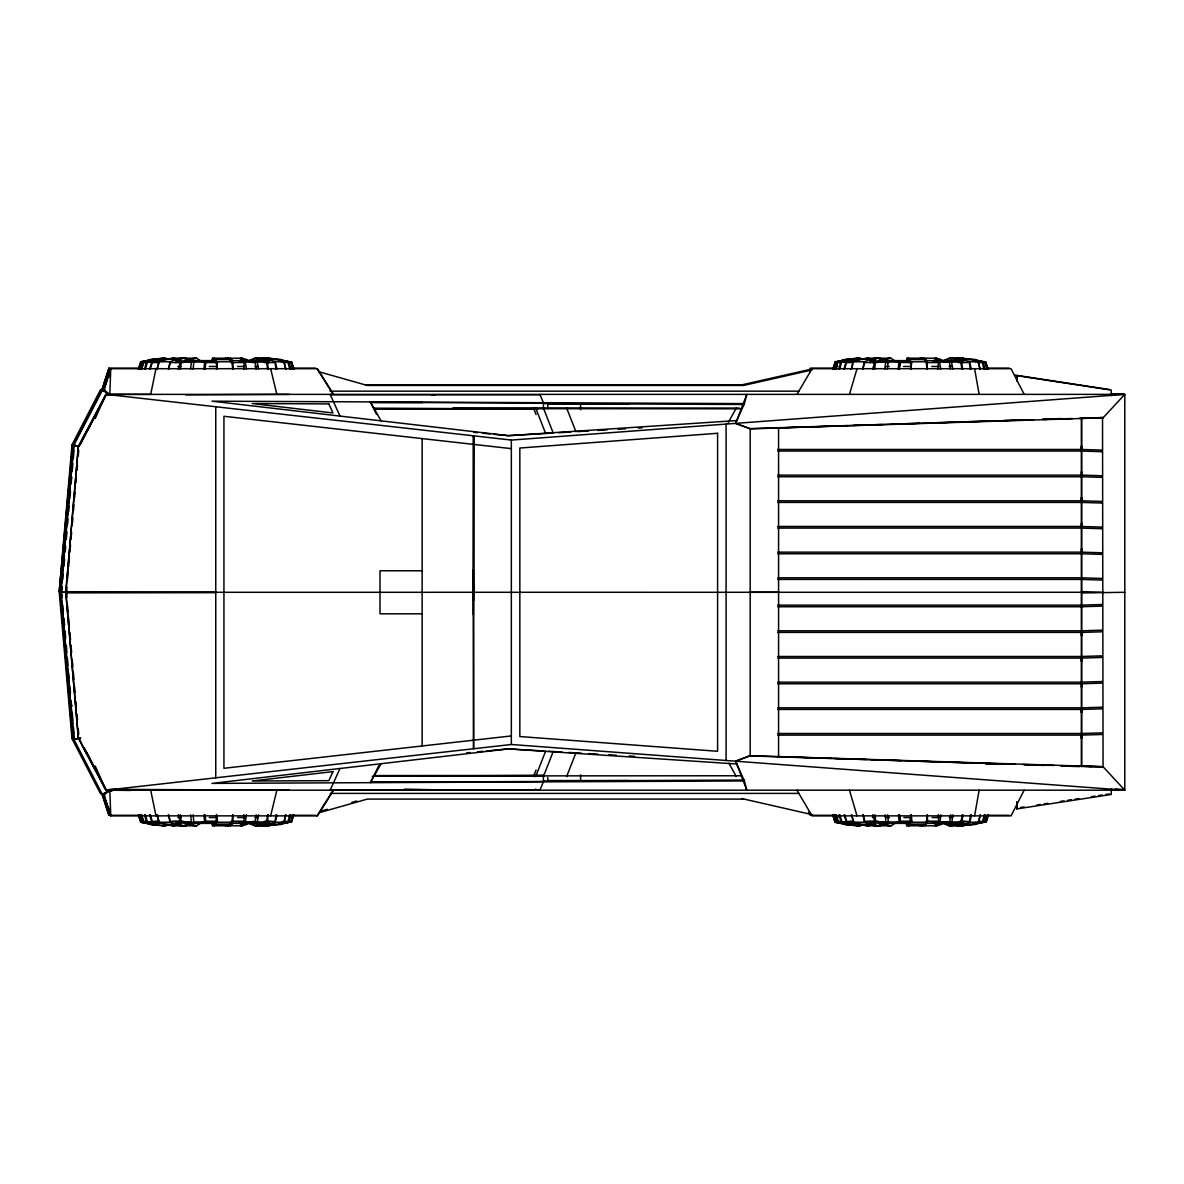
<?xml version="1.0" encoding="UTF-8"?>
<svg xmlns="http://www.w3.org/2000/svg" width="1184" height="1184" viewBox="0 0 1184 1184"><rect width="100%" height="100%" fill="white"/><g stroke="black" fill="none" stroke-linecap="round" stroke-linejoin="round"><path stroke-width="1.5" d="M473.363 614.866L473.57 435.816L473.57 748.762L473.363 569.696M1081.362 766.67L1081.362 417.893M473.57 600.836L473.57 435.816M778.584 592.296L778.569 756.576M1016.775 381.07L1016.864 375.654L1111.273 390.098L1111.273 395.634M473.334 592.281L473.57 583.742M232.715 815.021L231.679 824.36L215.71 824.36L216.746 815.021M927.25 815.021L926.228 824.36L910.259 824.36L911.28 815.021M215.754 591.896L65.816 591.704L78.292 738.002L105.983 790.187L1124.8 790.187L1103.059 766.729L750.182 755.688L735.619 761.208L744.396 780.952L746.808 790.187L735.619 761.208L750.182 755.688L750.182 428.608L735.619 423.369L746.808 394.376L744.396 403.611L735.619 423.369L750.182 428.874L1103.059 417.834L1124.8 394.376L105.983 394.376L78.292 446.56L65.816 592.873L215.754 592.666M1091.811 766.655L1081.717 766.329L1081.717 418.233L1103.044 417.567L1098.16 417.982M1102.526 417.834L1103.059 766.729L1099.699 766.892M232.819 369.438L233.056 362.57M243.83 369.438L244.067 362.57L231.087 362.496M927.087 369.438L927.324 362.57M938.098 369.438L938.335 362.57L926.495 362.57M75.258 445.214L73.748 445.465L78.869 446.161L73.748 445.465L102.298 390.335L109.831 394.376L110.748 368.698L317.416 368.698L333.548 394.376M547.689 408.687L547.881 403.996L629.089 403.996M193.17 369.26L193.762 362.052L195.952 360.928L209.894 360.928M203.974 369.26L204.566 362.052L206.756 360.928M887.452 369.26L888.03 362.052L890.22 360.928L904.162 360.928M898.256 369.26L898.834 362.052L901.024 360.928M59.2 591.66L71.972 444.888L100.477 389.773L103.171 389.018L101.41 389.773M62.367 588.152L60.68 591.423L73.452 444.651L71.928 444.903M72.772 455.884L70.862 477.848L71.632 477.922M73.097 452.51L73.734 444.888M62.175 597.831L61.006 592.237L73.704 445.436M61.686 592.237L62.175 586.731M62.811 579.39L63.285 573.885M63.921 566.544L64.572 559.218M65.209 551.877L65.682 546.372M66.319 539.031L66.955 531.69M67.606 524.349L68.08 518.844M68.716 511.518L69.19 506.012M69.841 498.671L70.478 491.33M71.114 483.99L71.588 478.484M72.224 471.143L72.875 463.21M73.349 458.312L74.015 450.453M66.881 586.82L66.881 597.742M67.518 579.538L68.139 572.257M68.613 566.796L69.249 559.514M69.886 552.232L70.522 544.936M70.996 539.475L71.632 532.193M72.254 524.912L72.89 517.63M73.526 510.348L74 504.887M74.636 497.606L75.11 492.144M75.894 483.028L76.368 477.566M77.004 470.285L77.478 464.824M78.277 455.722L78.751 450.26M60.68 591.423L73.956 443.793L102.505 388.663M180.368 369.26L181.182 362.052L196.1 361.194M190.58 369.26L191.408 362.052L194.442 361.194M874.636 369.26L875.464 362.052L890.368 361.194M884.848 369.26L885.676 362.052L888.725 361.194M109.609 394.376L150.694 394.376L155.962 368.698M267.406 821.444L268.354 814.577M276.035 814.577L275.073 821.444L264.239 821.444M961.941 821.444L962.903 814.577M970.569 814.577L969.607 821.444L960.313 821.444M241.654 822.821L245.399 821.962L246.42 814.755M240.885 822.821L255.152 821.962L256.158 814.755M936.189 822.821L939.948 821.962L940.969 814.755M935.434 822.821L949.686 821.962L950.708 814.755M205.853 362.57L204.788 369.438L205.483 366.004M216.42 369.438L217.471 362.57L204.906 362.496M900.121 362.57L899.07 369.438L900.106 364.287M910.688 369.438L911.739 362.57L899.174 362.496M252.68 823.072L257.268 821.962L258.512 814.755M250.224 823.072L261.871 823.072L266.459 821.962L267.688 814.755M947.23 823.072L951.818 821.962L953.046 814.755M944.758 823.072L956.42 823.072L961.008 821.962L962.237 814.755M974.595 815.865L979.153 790.187M157.176 368.979L158.7 361.786L164.591 359.64L185.725 358.219L193.584 361.89M168.454 368.979L169.978 361.786L175.868 359.64L175.868 362.763M851.444 368.979L852.968 361.786L858.874 359.64L879.993 358.219L887.852 361.89M862.722 368.979L864.246 361.786L870.151 359.64L870.151 362.763M270.633 815.865L276.864 790.187M284.145 821.444L285.818 814.577M289.754 814.577L288.082 821.444L283.39 821.444M978.694 821.444L980.367 814.577M984.289 814.577L982.616 821.444L977.94 821.444M268.25 821.252L268.25 824.36L275.221 822.229L277.012 815.021M268.25 824.36L276.952 824.36L283.923 822.229L285.714 815.021M962.799 821.252L962.799 824.36L969.77 822.229L971.561 815.021M962.799 824.36L971.502 824.36L978.472 822.229L980.263 815.021M141.074 369.423L142.864 362.556M145.366 369.26L147.349 362.052L160.521 360.928M149.687 369.26L151.67 362.052L159.041 360.928M839.648 369.26L841.617 362.052L854.789 360.928M843.97 369.26L845.938 362.052L853.309 360.928M168.483 369.438L170.452 362.57L183.402 362.496M178.325 369.438L180.279 362.57M862.766 369.438L864.72 362.57L877.344 362.57M872.593 369.438L874.562 362.57M141.444 369.26L143.501 362.052L158.256 361.194M144.463 369.26L146.52 362.052L154.142 361.194M835.712 369.26L837.784 362.052L852.524 361.194M838.746 369.26L840.803 362.052L848.41 361.194M281.067 822.821L288.852 821.962L290.953 814.755M278.802 822.821L290.805 821.962L292.907 814.755M985.502 814.755L983.386 821.962L985.34 821.962L987.441 814.755M849.476 394.376L857.009 368.698M138.484 368.979L140.6 361.771L153.624 359.551M140.289 368.979L142.524 361.771L150.753 359.64M211.536 361.579L212.543 358.204L242.32 358.219L246.657 359.551L246.657 361.697L242.32 360.617L242.32 358.219L238.724 361.742M213.357 361.579L214.348 358.219L215.606 359.551L215.71 362.763M833.018 368.979L835.149 361.771L847.892 359.551M834.572 368.979L836.688 361.786L844.917 359.64M834.942 368.979L837.058 361.771L845.287 359.64M906.086 361.579L907.077 358.204L936.603 358.219L940.94 359.551L940.94 361.697L936.603 360.617L936.603 358.219L932.992 361.742M907.625 361.579L908.616 358.219L909.889 359.551L909.993 362.763M293.232 814.755L291.101 821.962L293.898 814.755M977.673 823.072L985.636 821.962L987.767 814.755M973.396 823.072L986.302 821.962L988.433 814.755M138.424 369.423L140.082 364.272M140.23 369.438L142.45 362.57L147.393 362.57M141.503 369.438L143.723 362.57M832.959 369.423L835.179 362.556L836.452 362.556M834.498 369.438L836.718 362.57L841.676 362.57M835.771 369.438L837.443 364.287M293.913 814.577L291.649 821.444L288.393 821.444M988.462 814.577L986.198 821.444L982.927 821.444M150.042 369.438L152.336 362.57L159.204 362.57L156.924 369.438M844.31 369.438L846.604 362.57L853.486 362.57M851.192 369.438L852.909 364.287M535.642 776.63L545.646 751.085M543.382 776.63L553.209 751.529M566.618 776.615L575.912 752.861M533.422 776.586L536.086 770.014M539.874 790.187L543.412 781.869L543.412 775.476L374.011 775.564M79.683 445.199L95.993 413.808M95.208 418.603L105.539 395.219M330.144 790.187L339.986 768.49M208.517 362.038L208.902 361.179L214.585 361.179M210.323 362.052L210.722 361.194M903.052 362.038L903.451 361.179L909.12 361.179M904.606 362.052L904.99 361.194M378.776 765.722L370.326 782.668L381.085 763.71M1024.175 790.187L1011.032 815.865L812.061 815.865L796.965 790.187M79.92 444.977L105.702 396.018M105.983 394.376L78.41 446.62L65.756 592.281L78.41 737.958L105.983 790.187L511.34 744.499L1124.8 790.187L1124.8 394.376L511.34 440.078L105.983 394.376L108.662 394.938M728.13 422.792L736.285 408.066M796.965 394.376L812.061 368.698L1011.032 368.698L1024.175 394.376M82.776 438.095L90.458 425.53M317.031 815.865L333.163 790.187M333.548 790.187L317.416 815.865L110.748 815.865L103.733 794.227L102.298 794.227L109.831 790.187L110.748 815.865L103.763 794.212L109.831 790.187M211.536 822.421L212.543 825.781L213.801 824.449M213.357 822.421L214.348 825.796L215.606 824.449L215.71 821.252M228.512 825.781L229.77 824.449L225.419 825.781M908.069 824.449L906.811 825.781L905.819 822.421M907.891 822.421L908.883 825.796L910.156 824.449L910.259 818.129M922.78 825.781L924.038 824.449L919.687 825.781M924.852 825.796L926.125 824.449L910.156 824.449M72.86 444.903L73.956 443.793M215.606 822.318L214.348 823.383L214.348 825.796M910.156 822.318L908.883 823.383L908.883 825.796M206.031 362.038L207.363 360.928M207.836 362.052L209.168 360.928M900.565 362.038L901.912 360.928M902.119 362.052L903.451 360.928M247.027 824.36L249.839 822.229M941.561 824.36L944.373 822.229M165.36 824.715L172.627 825.781L196.544 825.796L202.73 821.874M859.628 824.715L866.91 825.781L891.078 825.796L897.265 821.874M106.56 792.703L103.763 794.212L104.976 794.982L104.31 795.337L103.215 794.227M101.41 793.665L102.505 794.775L110.748 790.187L111.844 791.297L111.252 790.187L108.262 791.8M172.627 825.781L175.78 824.316M182.306 822.11L174.448 825.796L165.346 824.449L185.725 825.796L193.584 822.11M187.057 824.316L183.905 825.781L176.638 824.715M866.91 825.781L870.048 824.316M878.41 821.37L868.982 825.796L859.895 824.449L880.26 825.796L888.118 822.11M881.325 824.316L878.188 825.781L870.906 824.715M186.095 823.383L189.396 821.962M880.63 823.383L883.945 821.962M176.638 824.449L176.638 822.318L185.725 823.383L189.07 821.992M871.172 824.449L871.172 822.318L880.26 823.383L883.619 821.992M248.211 360.824L254.812 358.204L269.079 358.219L281.185 359.551L281.185 361.697M248.374 361.49L256.632 358.219L276.952 359.64L283.923 361.786L285.714 368.979M260.214 359.522L263.514 358.204L272.468 359.329L262.138 358.204L258.793 359.388M262.019 359.522L265.334 358.219L276.064 359.551M941.102 361.475L949.361 358.204L963.362 358.219L960.017 359.388M942.642 361.49L950.9 358.219L971.235 359.64L978.191 361.786L979.997 368.979M956.302 359.522L959.602 358.219L970.332 359.551M260.598 359.388L263.958 358.219L274.333 359.359M263.928 359.388L267.273 358.204L277.648 359.359M265.734 359.388L269.079 358.219M953.327 359.388L956.687 358.204L967.062 359.359L958.063 358.204L954.763 359.522L958.226 358.219L968.601 359.359M958.463 359.388L961.822 358.204L975.468 359.551L975.468 361.697M149.894 824.449L162.578 825.781L165.923 824.671M167.832 824.671L164.398 825.796L164.398 823.383M162.578 825.781L169.652 824.671M844.177 824.449L856.861 825.781L860.206 824.671M858.77 825.781L862.115 824.671M846.086 824.449L858.933 825.796L862.278 824.671M856.861 825.781L864.187 824.671M963.362 360.617L958.078 362.304L963.362 360.617L959.795 360.617M227.224 825.796L231.561 824.449L231.679 821.252M240.515 825.781L244.851 824.449M921.774 825.796L926.11 824.449M934.783 825.781L939.119 824.449M322.152 810.759L327.346 809.294M351.618 802.456L356.828 800.991M318.762 812.801L367.306 799.111L743.596 799.111M280.386 824.36L288.245 822.214M290.05 822.229L278.773 824.36M974.669 824.36L982.528 822.214M984.6 822.229L973.322 824.36M152.558 359.64L140.6 361.771M838.598 361.786L846.841 359.64M810.241 369.378L741.776 384.889L365.486 384.889M812.061 369.941L743.596 385.451L367.306 385.451L318.688 371.687M105.983 790.187L110.571 789.358L289.281 790.187M176.046 359.211L181.078 358.204M177.852 359.211L182.884 358.219M189.706 359.211L194.738 358.204M191.512 359.211L196.544 358.219L202.73 362.141M870.58 359.211L875.612 358.204M872.134 359.211L877.152 358.219M884.241 359.211L889.273 358.204M885.78 359.211L890.812 358.219L896.998 362.141M1020.49 807.503L1024.145 806.955M1036.829 805.016L1040.499 804.454M1044.096 803.892L1047.781 803.329M1060.435 801.405L1064.076 800.843M1067.702 800.295L1071.416 799.718M1074.968 799.17L1078.683 798.608M1091.308 796.684L1094.934 796.122M1098.56 795.574L1102.245 794.997M1105.826 794.449L1109.452 793.902M1016.745 801.686L1016.864 808.909L1111.273 794.464L1111.273 788.929M165.36 359.285L172.627 358.204L196.544 358.219M165.346 359.551L174.448 358.219L182.306 361.89M176.638 359.285L183.905 358.204L187.057 359.684M859.895 359.285L867.176 358.204L890.812 358.219M859.628 359.551L868.716 358.219L876.574 361.89M871.187 359.285L878.454 358.204L881.592 359.684M283.124 823.072L291.767 821.962M979.449 822.614L984.23 821.948M248.211 823.176L254.812 825.781L263.766 824.671M248.374 822.525L256.632 825.796L276.064 824.449L265.334 825.796L262.019 824.478M942.494 823.176L949.094 825.781L958.034 824.671M942.908 822.525L951.166 825.796L970.599 824.449L959.869 825.796L956.568 824.478M189.07 362.008L185.725 360.617L176.638 361.697L176.638 359.551M883.353 362.008L879.993 360.617L870.906 361.697L870.906 359.551M511.34 735.945L223.939 768.283L223.939 416.28L511.34 448.632M274.333 824.641L263.958 825.796L260.598 824.612M975.601 822.821L985.34 821.962M968.867 824.641L958.492 825.796L955.148 824.612M971.931 824.641L961.556 825.781L958.196 824.612M949.094 825.781L975.734 824.449L975.734 822.318M149.894 359.551L162.578 358.204L169.652 359.329M167.832 359.329L164.398 358.219L151.7 359.551L151.7 361.697L162.578 360.78M155.43 359.359L166.308 358.219M844.444 359.551L857.127 358.204L863.92 359.329M849.712 359.359L860.576 358.219M265.334 823.383L268.901 823.028M959.869 823.383L963.45 823.028M466.555 752.846L470.181 752.491M477.463 751.81L482.909 751.292M486.55 750.952L508.365 748.895L543.87 750.982M70.862 705.59L71.632 705.516M70.936 706.108L71.913 706.019M73.704 738.002L73.364 730.898M73.423 738.461L72.653 738.535L59.881 591.763M263.958 823.383L269.138 822.924M960.224 823.235L963.687 822.924M856.861 360.78L845.983 361.697L845.983 359.551L859.036 358.204L862.381 359.329M109.638 394.124L106.56 394.376L109.224 394.938M1111.924 394.627L1122.994 393.813L1110.474 393.813M736.862 420.557L508.365 435.668L493.832 434.291M558.448 432.737L570.673 432.027M577.748 431.612L588.759 430.961M597.92 430.428L607.096 429.881M618.092 429.244L625.433 428.815M638.265 428.06L641.935 427.853M777.784 427.957L847.7 425.648M853.22 425.456L882.657 424.479M891.848 424.183L919.45 423.265M928.656 422.954L954.408 422.111M967.284 421.682L991.2 420.882M1004.091 420.453L1026.158 419.728M1042.719 419.18L1061.116 418.559M750.182 428.608L1033.824 419.728M1042.793 419.447L1072.512 418.514M1079.172 418.322L1103.044 417.567M1081.717 592.947L1124.8 592.281M1081.717 605.142L1102.112 604.506L1102.112 606.104L1081.717 606.741M1081.717 630.806L1102.112 630.169L1102.112 631.782L1081.717 632.419M1081.717 656.484L1102.112 655.847L1102.112 657.446L1081.717 658.082M1081.717 682.162L1102.112 681.525L1102.112 683.124L1081.717 683.76M1081.717 707.84L1102.112 707.203L1102.112 708.802L1081.717 709.438M1081.717 733.503L1102.112 732.866L1102.112 734.48L1081.717 735.116M1018.921 420.202L1020.978 420.142M1044.821 419.388L1047.085 419.314M1103.059 417.834L1097.627 417.982M431.42 394.849L435.002 394.775M84.212 747.74L106.56 790.187L150.694 790.187L155.962 815.865M185.784 394.864L289.281 394.376M66.156 592.311L61.006 592.34L73.793 739.112L102.505 794.775M372.176 776.26L543.412 775.476M543.708 780.981L744.44 780.064M370.326 782.269L543.412 781.47M744.396 780.952L211.98 783.394L508.365 748.895L736.862 764.006M215.606 359.551L231.679 359.64L232.715 368.979M278.773 359.64L290.05 361.786M909.889 359.551L925.962 359.64L926.983 368.979M972.049 359.551L984.333 361.786M175.321 360.617L178.932 360.617M184.586 360.617L215.044 360.617M230.762 360.617L258.423 360.617M265.512 360.617L269.848 360.617M878.854 360.617L909.534 360.617M925.03 360.617L952.691 360.617M250.224 360.928L261.871 360.928L266.459 362.052L267.688 369.26M278.847 360.928L291.767 362.052L293.898 369.26M944.492 360.928L956.139 360.928L960.742 362.052L961.97 369.26M973.13 360.928L978.058 360.928M240.885 361.194L255.152 362.052L256.158 369.26M264.787 361.194L269.449 361.194M278.802 361.194L290.805 362.052L292.907 369.26M935.168 361.194L949.42 362.052L950.441 369.26M959.07 361.194L963.732 361.194M973.751 361.194L985.073 362.052L987.175 369.26M158.7 361.786L169.978 361.786M215.71 359.64L216.524 361.786L232.493 361.786M268.25 362.763L268.25 359.64L275.221 361.786L283.923 361.786M835.149 361.771L837.058 361.771M852.968 361.786L864.246 361.786M909.993 359.64L910.807 361.786L926.776 361.786M962.533 362.763L962.533 359.64L969.489 361.786L978.191 361.786M143.501 362.052L146.52 362.052M147.349 362.052L151.67 362.052M181.182 362.052L191.408 362.052M193.762 362.052L204.566 362.052M241.654 361.194L255.152 362.052M252.68 360.928L257.268 362.052L266.459 362.052M281.067 361.194L290.805 362.052M283.124 360.928L291.767 362.052M837.784 362.052L840.803 362.052M841.617 362.052L845.938 362.052M875.464 362.052L885.676 362.052M888.03 362.052L898.834 362.052M935.922 361.194L949.42 362.052M946.963 360.928L951.551 362.052L960.742 362.052M975.335 361.194L985.073 362.052M988.166 369.26L985.369 362.052L987.5 369.26M140.644 362.556L141.902 362.556M252.355 362.496L255.33 362.496M264.239 362.57L275.073 362.57L276.035 369.438M283.39 362.57L288.082 362.57L289.754 369.438M288.393 362.57L291.649 362.57L293.913 369.438M885.632 362.496L888.977 362.496M958.507 362.57L969.341 362.57L970.303 369.438M977.673 362.57L982.35 362.57L984.022 369.438M982.661 362.57L985.932 362.57L988.196 369.438M177.866 366.448L181.048 366.448M209.302 366.448L217.131 366.448M237.555 366.448L244.703 366.448M254.812 366.448L257.994 366.448M290.716 366.448L291.9 366.448M836.644 366.448L837.813 366.448M885.617 366.448L889.199 366.448M903.584 366.448L911.414 366.448M931.823 366.448L938.986 366.448M949.08 366.448L952.262 366.448M139.682 368.135L108.943 368.135L101.957 389.788L108.943 368.135L108.943 377.208M293.81 368.135L315.595 368.135M833.625 368.135L810.241 368.135L810.241 371.806M987.367 368.135L1009.227 368.135M102.298 390.335L106.56 391.86M329.951 391.164L799.141 391.164M330.144 394.775L539.874 394.775M370.873 402.56L422.555 402.56M374.011 408.598L740.71 408.806M374.011 408.998L497.384 409.072M777.784 449.461L1081.392 449.461L1081.525 445.85L1081.392 451.06L777.784 451.06M777.784 475.124L1081.421 475.124M777.784 476.738L1081.421 476.738L1081.525 471.528L1081.525 473.126M777.784 500.802L1081.451 500.802L1081.525 497.191L1081.451 502.416L777.784 502.416M777.799 526.48L1081.48 526.48M777.799 528.079L1081.48 528.079L1081.525 522.869L1081.525 524.468M777.799 552.158L1081.495 552.158M777.799 553.757L1081.51 553.757L1081.525 548.547L1081.525 550.146M422.14 570.777L380.005 570.777L380.005 613.8L422.14 613.8M777.799 577.822L1081.525 577.822M777.799 579.435L1081.525 579.435M215.754 592.296L1081.54 592.281M750.182 592.281L778.584 592.281L778.569 427.986M777.799 605.142L1081.525 605.142M777.799 606.741L1081.525 606.741M777.799 630.806L1081.51 630.806L1081.525 636.03L1081.525 634.417M777.799 632.419L1081.495 632.419M777.799 656.484L1081.48 656.484L1081.525 661.693L1081.48 658.082L777.799 658.082M777.784 682.162L1081.451 682.162L1081.525 687.371L1081.525 685.773M777.784 683.76L1081.451 683.76M777.784 707.84L1081.421 707.84L1081.525 713.049L1081.421 709.438L777.784 709.438M777.784 733.503L1081.392 733.503L1081.525 738.727L1081.392 735.116L777.784 735.116M73.423 444.962L72.653 444.888L59.2 591.763L71.972 738.535L73.452 738.786L60.68 592.015L62.367 595.286M985.621 763.843L994.812 763.843M1102.526 766.729L1060.982 765.678M374.011 775.964L740.71 775.757M629.089 780.567L547.881 780.567L547.748 777.444M370.873 782.017L422.555 782.017M1110.474 789.624L1122.994 789.624L1115.609 789.077M330.144 789.787L539.874 789.787M130.64 790.453L110.748 790.187M330.336 793.398L799.141 793.398M139.682 815.302L108.943 815.302L101.913 793.665L100.477 793.665L71.928 738.535M293.81 815.302L315.595 815.302M833.625 815.302L810.241 815.302L808.465 812.268M987.367 815.302L1009.227 815.302M177.866 817.552L181.048 817.552M209.302 817.552L217.131 817.552M237.555 817.552L244.703 817.552M254.812 817.552L257.994 817.552M290.716 817.552L291.9 817.552M836.91 817.552L838.08 817.552M872.401 817.552L875.583 817.552M885.884 817.552L889.465 817.552M903.851 817.552L911.68 817.552M932.089 817.552L939.252 817.552M949.346 817.552L952.528 817.552M985.266 817.552L986.435 817.552M140.644 821.43L141.902 821.43M147.393 821.444L142.45 821.444L140.23 814.577M183.239 821.444L170.452 821.444L168.483 814.577M232.227 821.444L244.067 821.444L243.83 814.577M841.942 821.444L836.984 821.444L834.764 814.577M853.753 821.444L846.871 821.444L844.577 814.577M877.773 821.444L864.986 821.444L863.032 814.577M926.761 821.444L938.616 821.444L938.364 814.577M155.178 821.504L158.005 821.504M172.583 821.504L183.402 821.504M204.906 821.504L217.131 821.504M231.087 821.504L242.912 821.504M252.355 821.504L255.33 821.504M265.068 821.504L271.092 821.504M283.731 821.504L285.921 821.504M849.727 821.504L852.539 821.504M867.117 821.504L877.936 821.504M899.44 821.504L911.68 821.504M925.636 821.504L937.447 821.504M959.617 821.504L965.626 821.504M978.28 821.504L980.47 821.504M141.444 814.755L143.501 821.962L154.142 822.821M145.366 814.755L147.349 821.962L159.041 823.072M180.368 814.755L181.182 821.962L194.442 822.821M193.17 814.755L193.762 821.962L204.566 821.962L206.756 823.072M245.399 821.962L255.152 821.962M257.268 821.962L266.459 821.962M288.852 821.962L290.805 821.962M835.993 814.755L838.05 821.962L848.676 822.821M839.915 814.755L841.883 821.962L853.575 823.072M874.902 814.755L875.731 821.962L888.992 822.821M887.719 814.755L888.311 821.962L899.1 821.962L901.29 823.072M939.948 821.962L949.686 821.962M951.818 821.962L961.008 821.962M138.484 815.021L140.6 822.214L150.753 824.36M157.176 815.021L158.7 822.229L169.978 822.229L175.868 824.36L175.868 821.252M216.524 822.229L232.493 822.229M275.221 822.229L283.923 822.229M832.752 815.021L834.883 822.214L845.184 824.36M851.71 815.021L853.235 822.229L864.512 822.229L870.418 824.36L870.418 821.252M911.073 822.229L927.042 822.229M969.77 822.229L978.472 822.229M158.256 822.821L143.501 821.962M196.1 822.821L181.182 821.962M214.585 822.806L208.902 822.806L208.517 821.948M264.787 822.821L269.449 822.821M852.791 822.821L838.05 821.962M890.634 822.821L875.731 821.962M909.12 822.821L903.185 822.806L902.785 821.948M959.336 822.821L962.444 822.821M973.337 822.821L977.555 822.821M160.521 823.072L147.349 821.962M209.894 823.072L195.952 823.072L193.762 821.962M278.847 823.072L283.79 823.072M855.055 823.072L841.883 821.962M904.428 823.072L890.486 823.072L888.311 821.962M175.321 823.383L178.932 823.383M184.586 823.383L215.044 823.383M230.762 823.383L258.423 823.383M265.512 823.383L269.848 823.383M879.12 823.383L909.578 823.383M927.146 823.383L952.957 823.383M960.061 823.383L963.628 823.383L960.106 822.258L963.628 823.383M175.868 824.36L164.591 824.36L158.7 822.229M870.418 824.36L859.14 824.36L853.235 822.229M162.578 823.235L151.7 822.318L151.7 824.449L153.624 824.449M215.606 824.449L231.576 824.449L230.318 825.796L230.318 823.383M848.158 824.449L846.249 824.449L846.249 822.318L857.127 823.235M212.543 825.781L242.32 825.796L246.657 824.449L246.657 822.318L242.32 823.383L242.32 825.796L238.724 822.258M254.812 825.781L269.079 825.796L265.734 824.612M452.984 407.888L739.526 408.066M744.396 403.611L211.98 401.184L508.365 435.668L553.209 433.048L543.382 407.947M370.326 402.308L543.412 403.093M543.708 403.581L744.44 404.499M374.011 408.317L537.891 409.072M61.006 592.237L66.156 592.266M1081.717 766.329L1103.059 766.729M404.469 789.136L435.002 789.787M1044.821 765.175L1047.085 765.249M1081.717 449.461L1102.112 450.098L1102.112 451.696L1081.717 451.06M1081.717 475.124L1102.112 475.761L1102.112 477.374L1081.717 476.738M1081.717 500.802L1102.112 501.439L1102.112 503.052L1081.717 502.416M1081.717 526.48L1102.112 527.117L1102.112 528.715L1081.717 528.079M1081.717 552.158L1102.112 552.795L1102.112 554.393L1081.717 553.757M1081.717 577.822L1102.112 578.458L1102.112 580.071L1081.717 579.435M1081.717 591.615L1103.059 592.281M750.182 755.954L1015.413 764.257M1022.65 764.494L1054.263 765.471M777.784 756.606L831.138 758.382M834.824 758.5L866.096 759.536M871.616 759.714L901.054 760.69M910.259 761.001L937.846 761.919M947.052 762.215L972.804 763.073M985.695 763.502L1009.612 764.302M1024.323 764.79L1044.569 765.456M1061.116 766.004L1079.527 766.61M548.666 751.263L561.941 752.032M568.927 752.447L581.418 753.172M588.759 753.601L597.92 754.149M608.931 754.785L616.257 755.214M629.104 755.969L634.609 756.295M959.958 360.78L963.421 361.076M263.958 360.617L269.138 361.076M74.474 445.465L75.243 445.539M70.936 477.315L71.913 477.404M473.822 432.412L477.463 432.752M482.909 433.27L490.191 433.951M959.602 360.617L963.184 360.972M265.334 360.617L268.901 360.972M849.979 824.641L860.842 825.796M151.7 824.449L166.308 825.796M949.361 358.204L958.3 359.329M254.812 358.204L263.766 359.329M977.392 360.928L986.035 362.052M978.117 361.15L984.496 362.038M284.5 361.372L287.697 361.816M1015.043 375.091L1109.452 389.536M886.061 824.789L891.078 825.796M883.974 824.789L889.006 825.781M872.401 824.789L877.418 825.796M870.314 824.789L875.346 825.781M191.512 824.789L196.544 825.796M189.706 824.789L194.738 825.781M177.852 824.789L182.884 825.796M176.046 824.789L181.078 825.781M741.776 798.549L812.061 814.622M838.864 822.229L847.108 824.36L834.883 822.214M144.33 822.229L152.558 824.36L140.6 822.214M974.935 359.64L982.794 361.771M280.386 359.64L288.245 361.771M935.049 358.204L939.386 359.551M921.507 358.219L925.844 359.551L925.844 361.697M919.968 358.204L924.304 359.551L923.046 358.204M240.515 358.204L244.851 359.551M227.224 358.219L231.561 359.551L231.679 362.763M225.419 358.204L229.755 359.551L228.512 358.204M862.011 359.329L858.666 358.219L858.666 360.617M857.127 358.204L860.472 359.329M162.578 358.204L165.923 359.329M960.283 824.612L963.628 825.796M953.061 824.612L956.42 825.781L966.795 824.641L957.797 825.781L954.496 824.478M263.928 824.612L267.273 825.781L281.185 824.449L281.185 822.318M258.793 824.612L262.138 825.781L272.512 824.641L263.514 825.781L260.214 824.478M880.363 360.617L883.678 362.052M186.095 360.617L189.396 362.052M867.176 358.204L870.314 359.684M172.627 358.204L175.78 359.684M105.894 391.771L103.215 390.335L104.976 389.58L103.718 390.335L109.831 394.376M103.171 794.42L101.913 793.665L108.943 815.302L108.943 808.036M941.295 359.64L944.107 361.786M247.027 359.64L249.839 361.786M902.386 821.962L903.718 823.072M900.299 821.948L901.631 823.072M207.836 821.962L209.168 823.072M206.031 821.948L207.363 823.072M909.889 361.697L908.616 360.617L908.616 358.219M215.606 361.697L214.348 360.617L214.348 358.219M933.258 822.258L936.87 825.796L941.206 824.449L941.206 822.318L936.87 823.383L936.87 825.796L906.811 825.781L906.811 823.383M72.86 738.535L73.956 739.645L60.68 592.015M924.586 358.219L925.844 359.551M908.335 359.551L907.077 358.204L907.077 360.617M231.576 359.551L230.318 358.219L230.318 360.617M212.543 358.204L213.801 359.551M317.031 368.698L333.163 394.376M79.062 737.958L82.776 746.482L89.496 757.464M381.085 420.853L370.326 401.909L376.468 414.222M728.944 763.251L736.285 776.512M82.776 746.482L95.993 770.754M904.872 821.962L905.257 822.821M210.323 821.962L210.722 822.821M330.144 394.376L339.986 416.072M95.208 765.974L105.539 789.358M539.874 394.376L543.412 402.693L543.412 409.102M533.422 407.977L536.086 414.548M566.618 407.962L575.912 431.716M535.642 407.932L545.646 433.492M851.459 814.577L853.176 819.728M156.924 814.577L159.204 821.444L152.336 821.444L150.042 814.577M836.037 814.577L838.257 821.444M832.692 814.562L834.912 821.43M141.503 814.577L143.723 821.444M138.424 814.562L140.082 819.713M291.101 362.052L293.232 369.26M849.476 790.187L857.009 815.865M834.676 815.021L836.955 822.229M140.289 815.021L142.524 822.214M983.12 362.052L985.236 369.26M288.852 362.052L290.953 369.26M872.874 814.577L874.828 821.444M839.012 814.755L841.069 821.962M178.325 814.577L180.279 821.444M144.463 814.755L146.52 821.962M844.236 814.755L846.205 821.962M149.687 814.755L151.67 821.962M835.8 816.279L837.147 821.43M141.074 814.562L142.864 821.43M969.489 361.786L971.294 368.979M275.221 361.786L277.012 368.979M978.428 362.57L980.1 369.438M284.145 362.57L285.818 369.438M270.633 368.698L276.864 394.376M863.003 815.021L864.512 822.229M168.454 815.021L169.978 822.229M900.373 819.728L899.337 814.577L900.388 821.444L912.006 821.444L910.955 814.577M205.483 818.011L204.788 814.577L205.853 821.444L217.471 821.444L216.42 814.577M974.595 368.698L979.153 394.376M951.551 362.052L952.78 369.26M257.268 362.052L258.512 369.26M961.674 362.57L962.636 369.438M939.682 362.052L940.703 369.26M267.406 362.57L268.354 369.438M245.399 362.052L246.42 369.26M885.129 814.755L885.943 821.962M190.58 814.755L191.408 821.962M67.518 605.024L68.139 612.32M68.613 617.782L69.249 625.063M69.886 632.345L70.522 639.626M70.996 645.088L71.632 652.369M72.254 659.651L72.89 666.932M73.364 672.408L74 679.69M74.636 686.972L75.11 692.433M75.894 701.535L76.368 706.996M77.004 714.278L77.478 719.739M78.277 728.856L78.751 734.317M62.811 605.172L63.285 610.678M63.921 618.018L64.572 625.359M65.046 630.865L65.682 638.206M66.319 645.532L66.955 652.872M67.444 658.378L68.08 665.719M68.716 673.06L69.19 678.565M69.841 685.906L70.478 693.232M71.114 700.573L71.588 706.078M72.268 712.842L72.875 720.76M73.541 727.479L73.985 733.606M71.203 706.093L71.662 711.406M72.12 716.72L72.742 723.809M898.523 814.755L899.1 821.962M203.974 814.755L204.566 821.962M927.353 814.577L927.59 821.444M232.819 814.577L233.056 821.444M910.807 361.786L911.014 368.979M216.524 361.786L216.746 368.979M1016.864 375.654L1016.864 379.058M1016.864 803.803L1016.864 808.909M961.896 824.449L961.896 822.318L951.166 823.383L947.866 822.229L951.166 823.383L951.166 825.796M961.63 359.551L961.63 361.697L950.9 360.617L947.6 361.786L950.9 360.617L950.9 358.219M880.26 823.383L880.26 825.796M879.993 358.219L879.993 360.617M858.933 823.383L858.933 825.796M726.088 424.079L726.088 760.498M580.56 403.759L580.56 409.753M580.56 774.81L580.56 780.818M535.597 788.988L535.597 789.787M511.34 440.078L511.34 744.499M422.14 438.628L422.14 745.95M267.362 359.551L267.362 361.697L256.632 360.617L253.317 361.786L256.632 360.617L256.632 358.219M267.362 824.449L267.362 822.318L256.632 823.383L253.317 822.229L256.632 823.383L256.632 825.796M215.754 406.748L215.754 777.814M185.725 358.219L185.725 360.617M185.725 823.383L185.725 825.796M164.398 358.219L164.398 360.617M110.748 368.698L103.763 390.365L110.748 368.698M332.97 771.613L328.856 780.656L252.192 781.011L332.97 771.613M179.45 821.237L176.12 822.673L179.48 821.296M873.999 821.237L868.982 823.383L874.014 821.296M269.079 360.617L263.795 362.304L269.079 360.617M80.556 738.18L73.793 739.112L80.556 738.18M717.593 433.285L519.835 448.026L519.835 736.552L717.593 751.278L717.593 433.285M328.856 403.907L252.192 403.552L332.97 412.95L328.856 403.907M269.079 823.383L263.795 821.74L269.079 823.383M873.748 362.704L870.388 361.312L873.733 362.763M179.48 362.704L176.12 361.312L179.45 362.763"/></g></svg>
